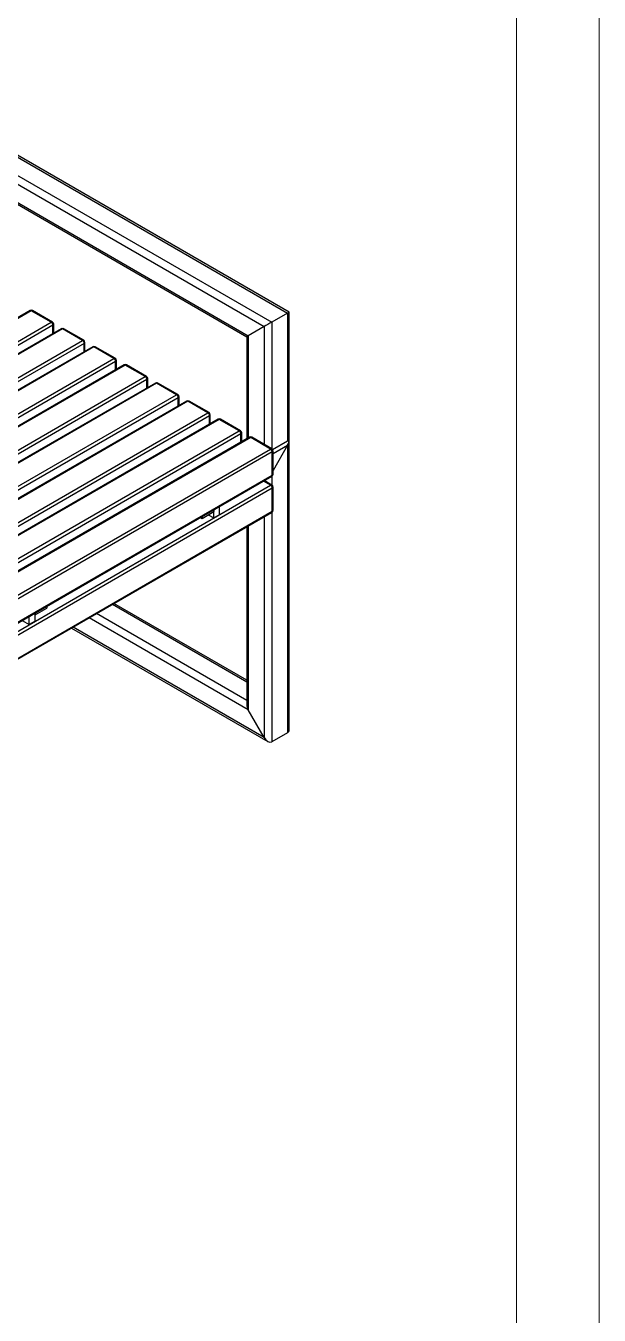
# Model space of a CAD drawing. Header units: millimetres. Extents: x 634 to 6574, y -2943 to 1257.
# Drawn here: x 5881 to 6574, y -1530 to 25 of the extents above; entities that cross this region are included whole.
import ezdxf

# ---------------------------------------------------------------- set-up
doc = ezdxf.new("R2010")
doc.units = ezdxf.units.MM
doc.layers.add('tabelka', color=155, linetype='Continuous')

# ---------------------------------------------------------------- blocks, each defined once
blk = doc.blocks.new('izometria')
for p, q in [((-3857.8, 2523.1), (-3528.5, 2333)), ((-3838.6, 2534.2), (-3509.3, 2344.1)), ((-3507.4, 2345.2), (-3835.4, 2534.5)), ((-3861.1, 2514.5), (-3537.5, 2327.8)), ((-3857, 2490), (-3556.8, 2316.7)), ((-3856.6, 2487.6), (-3558.7, 2315.6)), ((-3820.2, 2347), (-4084.4, 2194.5)), ((-3818.7, 2346.9), (-4083.5, 2194)), ((-3794.7, 2333), (-3818.7, 2346.9)), ((-3793.2, 2333.2), (-3817.2, 2347)), ((-3509.3, 2344.1), (-3528.5, 2333)), ((-3509.3, 2344.1), (-3509.3, 2189.9)), ((-3507.4, 2192.5), (-3507.4, 2345.2)), ((-4059.5, 2180.2), (-3794.7, 2333)), ((-3792.6, 2329.3), (-4055.2, 2177.7)), ((-3782.4, 2325.2), (-4046.6, 2172.7)), ((-3780.9, 2325), (-4045.7, 2172.2)), ((-3792.6, 2319.3), (-3792.6, 2329.3)), ((-3791.7, 2319.8), (-3791.7, 2330.6)), ((-3756.9, 2311.2), (-3780.9, 2325)), ((-3755.4, 2311.3), (-3779.4, 2325.2)), ((-3537.5, 2327.8), (-3556.8, 2316.7)), ((-3537.5, 2327.8), (-3537.5, 2185.6)), ((-3528.5, 2333), (-3528.5, 2180.3)), ((-4021.6, 2158.3), (-3756.9, 2311.2)), ((-3754.8, 2307.5), (-4017.4, 2155.9)), ((-3744.6, 2303.4), (-4008.7, 2150.9)), ((-3743.1, 2303.2), (-4007.8, 2150.4)), ((-3754.8, 2297.5), (-3754.8, 2307.5)), ((-3753.9, 2298), (-3753.9, 2308.7)), ((-3719, 2289.3), (-3743.1, 2303.2)), ((-3717.5, 2289.5), (-3741.6, 2303.4)), ((-3558.7, 2315.6), (-3558.7, 2192.5)), ((-3556.8, 2316.7), (-3556.8, 2193.4)), ((-3983.8, 2136.5), (-3719, 2289.3)), ((-3716, 2276.2), (-3716, 2286.9)), ((-3716.9, 2285.7), (-3979.6, 2134)), ((-3706.8, 2281.5), (-3970.9, 2129)), ((-3705.3, 2281.4), (-3970, 2128.5)), ((-3716.9, 2275.6), (-3716.9, 2285.7)), ((-3681.2, 2267.5), (-3705.3, 2281.4)), ((-3679.7, 2267.6), (-3703.8, 2281.5)), ((-3946, 2114.6), (-3681.2, 2267.5)), ((-3679.1, 2263.8), (-3941.7, 2112.2)), ((-3668.9, 2259.7), (-3933.1, 2107.2)), ((-3667.4, 2259.5), (-3932.2, 2106.7)), ((-3679.1, 2253.8), (-3679.1, 2263.8)), ((-3678.2, 2254.3), (-3678.2, 2265)), ((-3643.4, 2245.6), (-3667.4, 2259.5)), ((-3641.9, 2245.8), (-3665.9, 2259.7)), ((-3926.4, 2082.3), (-3643.4, 2245.6)), ((-3641.3, 2242), (-3926.4, 2077.4)), ((-3641.3, 2232), (-3641.3, 2242)), ((-3640.4, 2232.5), (-3640.4, 2243.2)), ((-3631.1, 2237.8), (-3926.4, 2067.4)), ((-3629.6, 2237.7), (-3926.4, 2066.4)), ((-3605.6, 2223.8), (-3629.6, 2237.7)), ((-3604.1, 2224), (-3628.1, 2237.8)), ((-3926.4, 2038.6), (-3605.6, 2223.8)), ((-3603.4, 2220.1), (-3926.4, 2033.7)), ((-3593.3, 2216), (-3926.4, 2023.7)), ((-3591.8, 2215.9), (-3926.4, 2022.7)), ((-3603.4, 2210.1), (-3603.4, 2220.1)), ((-3602.6, 2210.6), (-3602.6, 2221.4)), ((-3567.7, 2202), (-3591.8, 2215.9)), ((-3566.2, 2202.1), (-3590.3, 2216)), ((-3917, 2000.3), (-3567.7, 2202)), ((-3565.6, 2198.3), (-3914.9, 1996.6)), ((-3555.4, 2194.2), (-3904.7, 1992.5)), ((-3553.9, 2194), (-3903.2, 1992.4)), ((-3565.6, 2188.3), (-3565.6, 2198.3)), ((-3564.7, 2188.8), (-3564.7, 2199.5)), ((-3529.9, 2180.1), (-3553.9, 2194)), ((-3528.4, 2180.3), (-3552.4, 2194.2)), ((-3879.2, 1978.5), (-3529.9, 2180.1)), ((-3558.7, 2192.5), (-3558.6, 2192.3)), ((-3527.5, 2179.4), (-3509.3, 2189.9)), ((-3509.3, 2184.7), (-3526.9, 2154.2)), ((-3526.9, 2174.5), (-3509.3, 2184.7)), ((-3526.9, 2149.9), (-3526.9, 2177.7)), ((-3509.3, 2184.7), (-3509.3, 1837.8)), ((-3507.4, 1842), (-3507.4, 2191)), ((-3527.8, 2176.5), (-3877.1, 1974.8)), ((-3527.8, 2148.7), (-3527.8, 2176.5)), ((-3877.7, 1945.7), (-3528.4, 2147.3)), ((-3877.1, 1947), (-3527.8, 2148.7)), ((-3528.5, 2147.3), (-3528.5, 2136.7)), ((-3879.2, 1934.8), (-3529.9, 2136.4)), ((-3527.8, 2132.8), (-3877.1, 1931.1)), ((-3529.9, 2136.4), (-3538.6, 2141.5)), ((-3528.4, 2136.6), (-3537.7, 2142)), ((-3537.5, 2142), (-3537.5, 2141.9)), ((-3527.8, 2105), (-3527.8, 2132.8)), ((-3526.9, 2106.2), (-3526.9, 2134)), ((-3877.7, 1902), (-3528.4, 2103.6)), ((-3877.1, 1903.4), (-3527.8, 2105)), ((-3612.6, 2096.4), (-3598.5, 2104.6)), ((-3605.2, 2100.7), (-3598.5, 2096.9)), ((-3598.5, 2106.9), (-3598.5, 2104.6)), ((-3598.5, 2096.9), (-3598.5, 2106.9)), ((-3591.4, 2100.9), (-3598.5, 2096.9)), ((-3591.4, 2100.9), (-3591.4, 2110.9)), ((-3528.5, 2103.6), (-3528.5, 1826.7)), ((-3614.6, 2097.6), (-3612.6, 2096.4)), ((-3612.6, 2098.7), (-3612.6, 2096.4)), ((-3558.7, 2086.2), (-3558.7, 1871.6)), ((-3556.8, 2087.2), (-3556.8, 1865.3)), ((-3537.5, 2098.4), (-3537.5, 1832)), ((-3558.7, 1899), (-3720.7, 1992.6)), ((-3558.7, 1901.2), (-3718.9, 1993.7)), ((-3821.2, 1968.3), (-3821.2, 1978.3)), ((-3814.1, 1980.1), (-3800, 1988.3)), ((-3814.1, 1982.4), (-3814.1, 1980.1)), ((-3814.1, 1972.4), (-3814.1, 1982.4)), ((-3800, 1990.5), (-3800, 1988.3)), ((-3556.8, 1865.3), (-3749, 1976.3)), ((-3558.7, 1876.8), (-3740, 1981.5)), ((-3829.9, 1973.3), (-3821.2, 1968.3)), ((-3814.1, 1972.4), (-3821.2, 1968.3)), ((-3770.1, 1964.1), (-3533, 1827.2)), ((-3537.5, 1832), (-3768.3, 1965.2)), ((-3537.5, 1832), (-3556.8, 1865.3)), ((-3509.3, 1837.8), (-3528.5, 1826.7))]:
    blk.add_line(p, q)
for centre, radius, start, end in [((-3818.7, 2344.4), 3, 60.0027, 119.9973), ((-3819.6, 2345.7), 1.51, 54.3826, 114.3072), ((-3817.9, 2345.7), 1.51, 65.6927, 125.6173), ((-3793.8, 2331.8), 1.51, 65.6927, 125.6173), ((-3797.2, 2329.1), 4.61, 2.6058, 57.394), ((-3794.7, 2330.6), 3, 0, 60.0027), ((-3793.2, 2330.7), 1.51, 294.3745, 354.3062), ((-3780.9, 2322.6), 3, 60.0027, 119.9973), ((-3781.8, 2323.8), 1.51, 54.3836, 114.3062), ((-3780, 2323.8), 1.51, 65.6927, 125.6173), ((-3756, 2309.9), 1.51, 65.6927, 125.6173), ((-3759.4, 2307.3), 4.61, 2.6052, 57.3946), ((-3756.9, 2308.7), 3, 0, 60.0027), ((-3755.4, 2308.9), 1.51, 294.3747, 354.3043), ((-3743.1, 2300.8), 3, 60.0027, 119.9973), ((-3744, 2302), 1.51, 54.3836, 114.3062), ((-3742.2, 2302), 1.51, 65.6927, 125.6173), ((-3718.2, 2288.1), 1.51, 65.6927, 125.6173), ((-3721.5, 2285.4), 4.61, 2.6052, 57.3949), ((-3719, 2286.9), 3, 0, 60.0027), ((-3717.5, 2287), 1.51, 294.372, 354.3088), ((-3705.3, 2278.9), 3, 60.0027, 119.9973), ((-3706.1, 2280.1), 1.51, 54.3826, 114.3072), ((-3704.4, 2280.1), 1.51, 65.6927, 125.6173), ((-3680.3, 2266.3), 1.51, 65.6927, 125.6173), ((-3683.7, 2263.6), 4.61, 2.6053, 57.3942), ((-3681.2, 2265), 3, 0, 60.0027), ((-3679.7, 2265.2), 1.51, 294.372, 354.3088), ((-3667.4, 2257.1), 3, 60.0027, 119.9973), ((-3668.3, 2258.3), 1.51, 54.3826, 114.3072), ((-3666.5, 2258.3), 1.51, 65.6927, 125.6173), ((-3642.5, 2244.4), 1.51, 65.6927, 125.6173), ((-3645.9, 2241.8), 4.61, 2.6053, 57.3942), ((-3643.4, 2243.2), 3, 0, 60.0027), ((-3641.9, 2243.3), 1.51, 294.372, 354.3088), ((-3629.6, 2235.2), 3, 60.0027, 119.9973), ((-3630.5, 2236.5), 1.51, 54.3846, 114.3053), ((-3628.7, 2236.5), 1.51, 65.6927, 125.6173), ((-3604.7, 2222.6), 1.51, 65.6927, 125.6173), ((-3608, 2219.9), 4.61, 2.6053, 57.3942), ((-3605.6, 2221.4), 3, 0, 60.0027), ((-3604.1, 2221.5), 1.51, 294.372, 354.3088), ((-3591.8, 2213.4), 3, 60.0027, 119.9973), ((-3592.6, 2214.6), 1.51, 54.3846, 114.3053), ((-3590.9, 2214.6), 1.51, 65.6927, 125.6173), ((-3566.8, 2200.7), 1.51, 65.6927, 125.6173), ((-3570.2, 2198.1), 4.61, 2.6048, 57.3947), ((-3567.7, 2199.5), 3, 0, 60.0027), ((-3566.2, 2199.7), 1.51, 294.3746, 354.3025), ((-3553.9, 2191.6), 3, 60.0027, 119.9973), ((-3554.8, 2192.8), 1.51, 54.3846, 114.3053), ((-3553.1, 2192.8), 1.51, 65.6927, 125.6173), ((-3529, 2178.9), 1.51, 65.6927, 125.6173), ((-3532.4, 2176.2), 4.61, 2.6048, 57.3947), ((-3529.9, 2177.7), 3, 0, 60.0027), ((-3528.4, 2177.8), 1.51, 294.3746, 354.3025), ((-3510.6, 2192.9), 3.22, 294.3732, 354.3064), ((-3529.9, 2149.9), 3, 299.9973, 0), ((-3529.2, 2148.5), 1.44, 304.0591, 7.2556), ((-3528.4, 2150.1), 1.51, 294.3746, 354.3025), ((-3529, 2135.2), 1.51, 65.692, 125.618), ((-3532.4, 2132.6), 4.61, 2.6047, 57.3948), ((-3529.9, 2134), 3, 0, 60.0027), ((-3528.4, 2134.1), 1.51, 294.3746, 354.3025), ((-3529.9, 2106.2), 3, 299.9973, 0), ((-3529.2, 2104.8), 1.48, 305.016, 6.2987), ((-3528.4, 2106.4), 1.51, 294.3746, 354.3025)]:
    blk.add_arc(centre, radius, start, end)
for centre, major_axis, ratio, start_param, end_param in [((-3513.8, 2341.5), (6.4, 3.7), 0.00007, 0.000041, 0.785358), ((-3513.8, 2341.5), (6.4, 3.7), 0.00007, 6.283145, 7.068543), ((-3533, 2330.4), (6.4, 3.7), 0.00007, 0.785358, 2.356154), ((-3533, 2330.4), (6.4, 3.7), 0.00007, 0.785358, 2.356154), ((-3552.3, 2319.3), (6.4, 3.7), 0.00007, 2.356154, 3.141633), ((-3552.3, 2319.3), (6.4, 3.7), 0.00007, 2.356154, 3.141552), ((-3513.8, 2187.3), (4.53, 7.84), 0.577335, 4.71243, 5.639741), ((-3513.8, 2187.3), (4.53, 7.84), 0.577335, 4.71243, 5.639741), ((-3552.3, 1867.9), (-4.53, 7.84), 0.577335, 0.785358, 1.570756), ((-3552.3, 1867.9), (-4.53, 7.84), 0.577335, 0.785358, 1.570756), ((-3513.8, 1845.7), (-4.53, 7.84), 0.577335, 3.141552, 3.92695), ((-3513.8, 1845.7), (-4.53, 7.84), 0.577335, 3.141552, 3.92695), ((-3533, 1834.6), (-4.53, 7.84), 0.577335, 1.570756, 3.141552), ((-3533, 1834.6), (-4.53, 7.84), 0.577335, 1.570756, 3.141552)]:
    blk.add_ellipse(centre, major_axis=major_axis, ratio=ratio, start_param=start_param, end_param=end_param)

msp = doc.modelspace()

# ---------------------------------------------------------------- linework, layer by layer
at = {"layer": 'tabelka', "lineweight": 5}
for points in [[(633.69, 1257.35), (6573.69, 1257.35), (6573.69, -2942.65), (633.69, -2942.65)], [(733.69, 1157.35), (6473.69, 1157.35), (6473.69, -2842.65), (733.69, -2842.65)]]:
    msp.add_lwpolyline(points, close=True, dxfattribs=at)

# ---------------------------------------------------------------- block references
msp.add_blockref('izometria', (9706.84, -2665.3))

doc.saveas('drawing.dxf')
